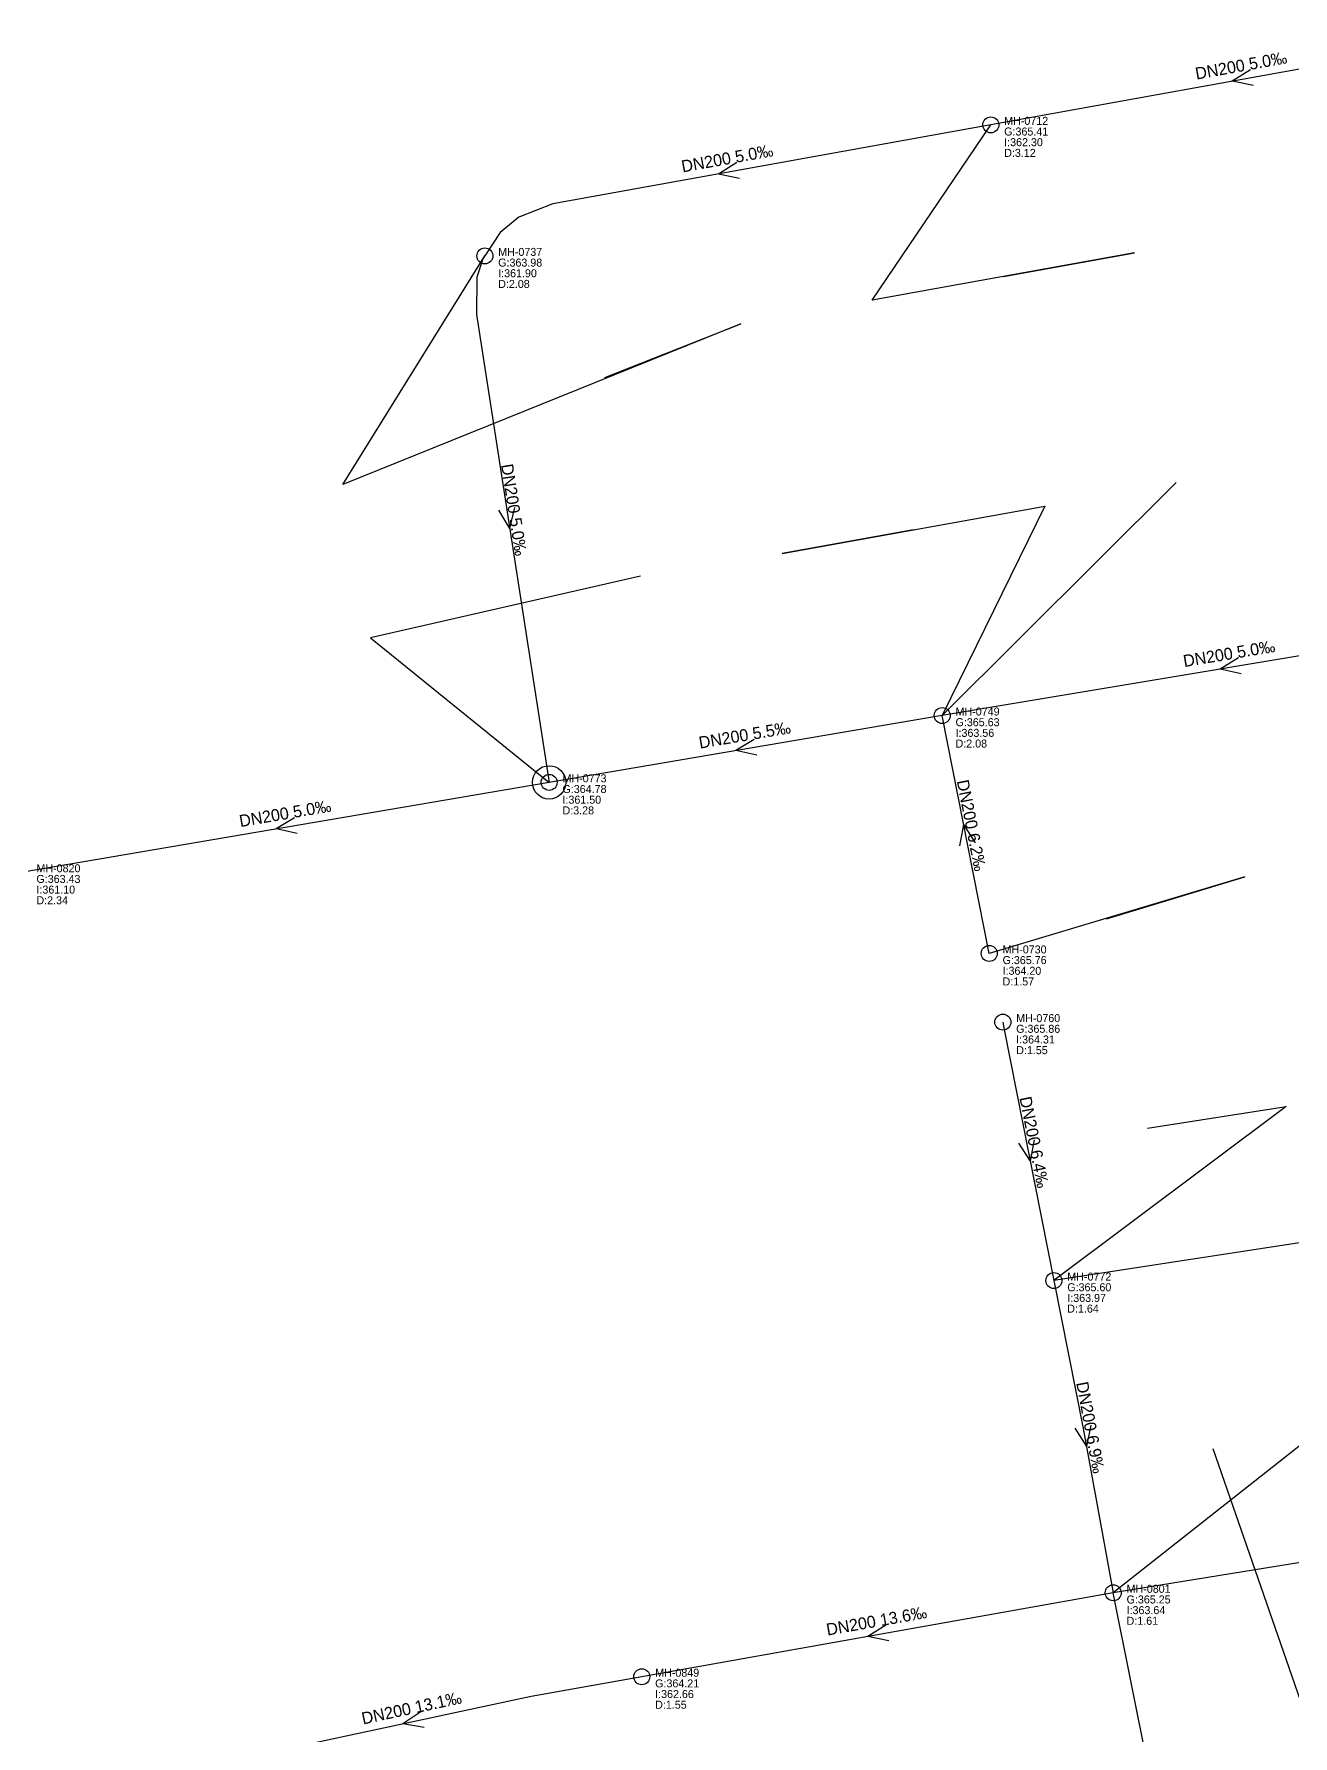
# Model space of a CAD drawing. Header units: metres. Extents: x 449900 to 451990, y 2566732 to 2570847.
# Drawn here: x 451277.6 to 451466.3, y 2568667 to 2568922.2 of the extents above; entities that cross this region are included whole.
import ezdxf
from ezdxf.enums import TextEntityAlignment as Align

# ---------------------------------------------------------------- set-up
doc = ezdxf.new("R2010")
doc.units = ezdxf.units.M
for name, color, linetype in [('SEW-DROP', 6, 'Continuous'), ('SEW-LABEL', 2, 'Continuous'), ('SEW-MH', 7, 'Continuous'), ('SEW-MH-LABEL', 8, 'Continuous'), ('SEW-PIPE-DN200', 3, 'Continuous'), ('SEW-RIDER', 8, 'Continuous')]:
    doc.layers.add(name, color=color, linetype=linetype)

msp = doc.modelspace()

# ---------------------------------------------------------------- linework, layer by layer
at = {"layer": 'SEW-DROP'}
msp.add_circle((451354.78, 2568809.97), 2.5, dxfattribs=at)
at = {"layer": 'SEW-LABEL'}
for p, q in [((451459.92, 2568916.81), (451457.19, 2568915.09)), ((451460.35, 2568914.44), (451457.19, 2568915.09)), ((451382.89, 2568902.89), (451380.15, 2568901.17)), ((451383.32, 2568900.53), (451380.15, 2568901.17)), ((451347.21, 2568850.79), (451348.86, 2568848.01)), ((451349.58, 2568851.16), (451348.86, 2568848.01)), ((451458.13, 2568828.63), (451455.37, 2568826.95)), ((451458.52, 2568826.26), (451455.37, 2568826.95)), ((451385.52, 2568816.41), (451382.76, 2568814.73)), ((451385.92, 2568814.05), (451382.76, 2568814.73)), ((451316.63, 2568804.67), (451313.87, 2568802.98)), ((451416.34, 2568800.45), (451416.93, 2568803.63)), ((451418.69, 2568800.92), (451416.93, 2568803.63)), ((451317.03, 2568802.3), (451313.87, 2568802.98)), ((451425.15, 2568755.89), (451426.91, 2568753.17)), ((451427.5, 2568756.35), (451426.91, 2568753.17)), ((451433.6, 2568713.15), (451435.33, 2568710.42)), ((451435.96, 2568713.59), (451435.33, 2568710.42)), ((451405.27, 2568683.61), (451402.53, 2568681.9)), ((451405.7, 2568681.25), (451402.53, 2568681.9)), ((451335.55, 2568670.6), (451332.87, 2568668.79)), ((451336.06, 2568668.25), (451332.87, 2568668.79))]:
    msp.add_line(p, q, dxfattribs=at)
at = {"layer": 'SEW-MH'}
for centre in [(451420.99, 2568908.55), (451345.14, 2568888.9), (451413.7, 2568819.99), (451354.78, 2568809.97), (451420.75, 2568784.32), (451422.79, 2568774.02), (451430.45, 2568735.27), (451439.34, 2568688.46), (451368.67, 2568675.88)]:
    msp.add_circle(centre, 1.2, dxfattribs=at)
at = {"layer": 'SEW-PIPE-DN200'}
for points in [[(451496.33, 2568922.17), (451420.99, 2568908.55)], [(451420.99, 2568908.55), (451355.32, 2568896.69), (451350.25, 2568894.72), (451347.45, 2568892.39), (451345.14, 2568888.9)], [(451345.14, 2568888.9), (451344.86, 2568888.47), (451343.95, 2568885.71), (451343.87, 2568880.1), (451354.78, 2568809.97)], [(451500, 2568834.4), (451413.7, 2568819.99)], [(451413.7, 2568819.99), (451354.78, 2568809.97)], [(451420.75, 2568784.32), (451413.7, 2568819.99)], [(451354.78, 2568809.97), (451275.92, 2568796.49)], [(451422.79, 2568774.02), (451423.01, 2568772.9), (451430.45, 2568735.27)], [(451519.41, 2568748.92), (451430.45, 2568735.27)], [(451430.45, 2568735.27), (451434.84, 2568713.07), (451439.34, 2568688.46)], [(451522.61, 2568702.17), (451515.21, 2568700.75), (451439.34, 2568688.46)], [(451439.34, 2568688.46), (451368.67, 2568675.88)], [(451455.08, 2568610.02), (451439.34, 2568688.46)], [(451368.67, 2568675.88), (451352.08, 2568672.92), (451300.12, 2568661.75)]]:
    msp.add_lwpolyline(points, dxfattribs=at)
at = {"layer": 'SEW-RIDER'}
for points in [[(451422.87, 2568885.83), (451442.55, 2568889.38), (451403.19, 2568882.28), (451420.99, 2568908.55)], [(451363.11, 2568870.68), (451383.51, 2568878.73), (451323.85, 2568854.61), (451345.14, 2568888.9)], [(451448.77, 2568854.94), (451413.7, 2568819.99)], [(451409.41, 2568847.84), (451389.72, 2568844.29), (451429.09, 2568851.39), (451413.7, 2568819.99)], [(451368.49, 2568840.89), (451327.99, 2568831.62), (451354.78, 2568809.97)], [(451438.32, 2568789.51), (451459.05, 2568795.82), (451420.75, 2568784.32)], [(451444.46, 2568758.14), (451465.27, 2568761.38), (451430.45, 2568735.27)], [(451454.28, 2568710.08), (451467.79, 2568671.07), (451474.27, 2568715.99), (451439.34, 2568688.46)]]:
    msp.add_lwpolyline(points, dxfattribs=at)

# ---------------------------------------------------------------- texts
at = {"layer": 'SEW-LABEL'}
for s, rotation, p in [('DN200 5.0‰', 10.2411, (451458.66, 2568916.56)), ('DN200 5.0‰', 10.2411, (451381.63, 2568902.64)), ('DN200 5.0‰', -81.1569, (451348.63, 2568850.7)), ('DN200 5.0‰', 9.4823, (451456.85, 2568828.39)), ('DN200 5.5‰', 9.647, (451384.24, 2568816.18)), ('DN200 6.2‰', 281.1845, (451417.22, 2568803.35)), ('DN200 5.0‰', 9.7033, (451315.35, 2568804.43)), ('DN200 6.4‰', -78.8155, (451426.62, 2568755.85)), ('DN200 6.9‰', -79.4615, (451435.05, 2568713.09)), ('DN200 13.6‰', 10.0929, (451404.01, 2568683.37)), ('DN200 13.1‰', 12.1315, (451334.34, 2568670.31))]:
    msp.add_text(s, height=1.8, rotation=rotation, dxfattribs=at).set_placement(p, align=Align.CENTER)
at = {"layer": 'SEW-MH-LABEL'}
for s, p in [('MH-0712', (451422.99, 2568908.55)), ('G:365.41', (451422.99, 2568906.95)), ('I:362.30', (451422.99, 2568905.35)), ('D:3.12', (451422.99, 2568903.75)), ('G:363.98', (451347.14, 2568887.3)), ('MH-0737', (451347.14, 2568888.9)), ('D:2.08', (451347.14, 2568884.1)), ('I:361.90', (451347.14, 2568885.7)), ('G:365.63', (451415.7, 2568818.39)), ('MH-0749', (451415.7, 2568819.99)), ('D:2.08', (451415.7, 2568815.19)), ('I:363.56', (451415.7, 2568816.79)), ('G:364.78', (451356.78, 2568808.37)), ('MH-0773', (451356.78, 2568809.97)), ('D:3.28', (451356.78, 2568805.17)), ('I:361.50', (451356.78, 2568806.77)), ('G:363.43', (451277.92, 2568794.89)), ('MH-0820', (451277.92, 2568796.49)), ('I:361.10', (451277.92, 2568793.29)), ('D:2.34', (451277.92, 2568791.69)), ('G:365.76', (451422.75, 2568782.72)), ('MH-0730', (451422.75, 2568784.32)), ('D:1.57', (451422.75, 2568779.52)), ('I:364.20', (451422.75, 2568781.12)), ('G:365.86', (451424.79, 2568772.42)), ('MH-0760', (451424.79, 2568774.02)), ('D:1.55', (451424.79, 2568769.22)), ('I:364.31', (451424.79, 2568770.82)), ('G:365.60', (451432.45, 2568733.67)), ('MH-0772', (451432.45, 2568735.27)), ('I:363.97', (451432.45, 2568732.07)), ('D:1.64', (451432.45, 2568730.47)), ('MH-0801', (451441.34, 2568688.46)), ('G:365.25', (451441.34, 2568686.86)), ('I:363.64', (451441.34, 2568685.26)), ('D:1.61', (451441.34, 2568683.66)), ('MH-0849', (451370.67, 2568675.88)), ('G:364.21', (451370.67, 2568674.28)), ('I:362.66', (451370.67, 2568672.68)), ('D:1.55', (451370.67, 2568671.08))]:
    msp.add_text(s, height=1.2, dxfattribs=at).set_placement(p)

doc.saveas('drawing.dxf')
